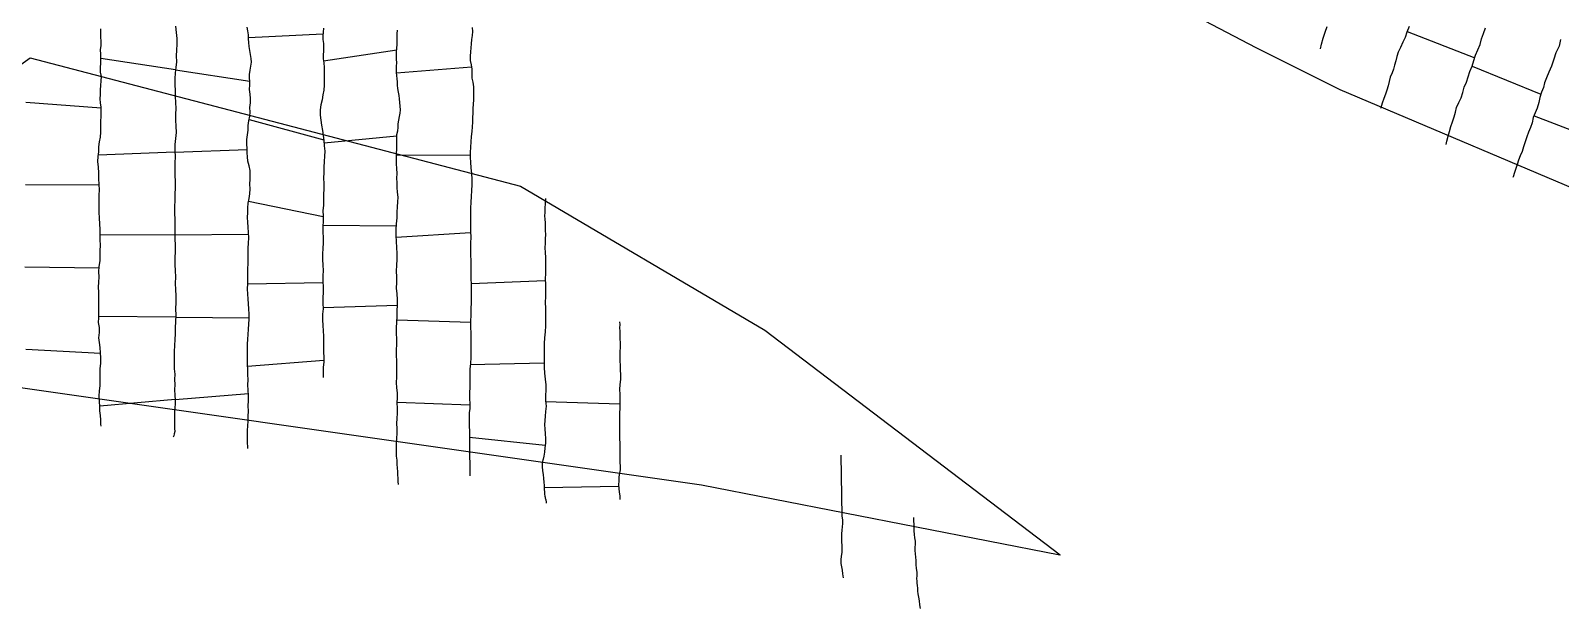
# Model space of a CAD drawing. Extents: x 703186 to 703989, y 1560402 to 1561368.
# Drawn here: x 703401 to 703493.7, y 1560449.7 to 1560484.7 of the extents above; entities that cross this region are included whole.
import ezdxf

# ---------------------------------------------------------------- set-up
doc = ezdxf.new("R2010")
doc.units = 0
for name, color, linetype in [('10124_2002_REAL', 30, 'Continuous'), ('AGROCAD PLL', 7, 'Continuous'), ('PANTE_2002', 7, 'Continuous')]:
    doc.layers.add(name, color=color, linetype=linetype)

msp = doc.modelspace()

# ---------------------------------------------------------------- linework, layer by layer
at = {"layer": '10124_2002_REAL'}
for points in [[(703405.2512, 1560460.7783), (703405.2375, 1560460.8991), (703405.2252, 1560461.1602), (703405.2048, 1560461.4256), (703405.1626, 1560461.7001), (703405.1629, 1560461.9732), (703405.1554, 1560462.2762), (703405.134, 1560462.5975), (703405.1585, 1560462.9119), (703405.1809, 1560463.2294), (703405.1903, 1560463.579), (703405.1836, 1560463.9249), (703405.1865, 1560464.2578), (703405.2218, 1560464.5949), (703405.2255, 1560464.9127), (703405.2074, 1560465.2254), (703405.1933, 1560465.5356), (703405.1463, 1560465.8383), (703405.1121, 1560466.1355), (703405.145, 1560466.4457), (703405.1397, 1560466.7548), (703405.0937, 1560467.0528), (703405.1086, 1560467.3479), (703405.1117, 1560467.6574), (703405.1001, 1560467.9512), (703405.1067, 1560468.2573), (703405.117, 1560468.5738), (703405.1179, 1560468.8931), (703405.0948, 1560469.1958), (703405.1022, 1560469.5045), (703405.1212, 1560469.8236), (703405.1168, 1560470.1318), (703405.1336, 1560470.4573), (703405.1822, 1560470.7861), (703405.1824, 1560471.0944), (703405.1984, 1560471.4026), (703405.2119, 1560471.7353), (703405.1982, 1560472.0578), (703405.1932, 1560472.3784), (703405.1822, 1560472.693), (703405.1678, 1560473.0309), (703405.154, 1560473.3799), (703405.1369, 1560473.7342), (703405.1312, 1560474.0816), (703405.1282, 1560474.4272), (703405.1311, 1560474.7623), (703405.1487, 1560475.0909), (703405.1312, 1560475.419), (703405.1061, 1560475.7753), (703405.1049, 1560476.1209), (703405.0888, 1560476.4602), (703405.0484, 1560476.8058), (703405.0677, 1560477.1156), (703405.1016, 1560477.3989), (703405.1093, 1560477.7003), (703405.1498, 1560477.9947), (703405.2031, 1560478.2817), (703405.2259, 1560478.586), (703405.2283, 1560478.9133), (703405.2272, 1560479.2385), (703405.2413, 1560479.5556), (703405.2461, 1560479.8501), (703405.2403, 1560480.1116), (703405.2111, 1560480.3628), (703405.1953, 1560480.6153), (703405.1993, 1560480.8797), (703405.209, 1560481.1431), (703405.2201, 1560481.4101), (703405.2499, 1560481.6905), (703405.2606, 1560481.9576), (703405.219, 1560482.2262), (703405.2116, 1560482.5059), (703405.2297, 1560482.7673), (703405.2342, 1560483.0352), (703405.2239, 1560483.3122), (703405.218, 1560483.5736), (703405.2445, 1560483.8332), (703405.2593, 1560484.0943), (703405.226, 1560484.3528), (703405.2298, 1560484.6016), (703405.2388, 1560484.8515)], [(703409.749, 1560485.0085), (703409.8042, 1560484.6244), (703409.8356, 1560484.2716), (703409.8328, 1560483.912), (703409.8063, 1560483.5573), (703409.8049, 1560483.21), (703409.8106, 1560482.8581), (703409.7798, 1560482.5125), (703409.7289, 1560482.1819), (703409.7051, 1560481.8286), (703409.7195, 1560481.4656), (703409.7309, 1560481.1049), (703409.7268, 1560480.7448), (703409.7512, 1560480.3911), (703409.7768, 1560480.0304), (703409.7529, 1560479.6724), (703409.7623, 1560479.3202), (703409.7743, 1560478.9484), (703409.7854, 1560478.5755), (703409.758, 1560478.2106), (703409.7194, 1560477.8376), (703409.72, 1560477.4727), (703409.7344, 1560477.1034), (703409.7204, 1560476.7259), (703409.7153, 1560476.3515), (703409.7194, 1560475.9789), (703409.7333, 1560475.604), (703409.7316, 1560475.2262), (703409.7163, 1560474.8388), (703409.7091, 1560474.457), (703409.6983, 1560474.0782), (703409.6902, 1560473.6838), (703409.7071, 1560473.2953), (703409.7113, 1560472.9101), (703409.7078, 1560472.5099), (703409.7101, 1560472.1206), (703409.7301, 1560471.741), (703409.7315, 1560471.3585), (703409.7058, 1560470.9671), (703409.708, 1560470.5763), (703409.7436, 1560470.1981), (703409.7452, 1560469.8184), (703409.7396, 1560469.4223), (703409.7585, 1560469.0481), (703409.7707, 1560468.6642), (703409.766, 1560468.2626), (703409.7609, 1560467.8794), (703409.7665, 1560467.4938), (703409.7634, 1560467.1108), (703409.7419, 1560466.7366), (703409.7293, 1560466.3691), (703409.7191, 1560466.0254), (703409.6936, 1560465.672), (703409.6645, 1560465.3084), (703409.6676, 1560464.9497), (703409.6815, 1560464.5883), (703409.6833, 1560464.2447), (703409.7059, 1560463.9302), (703409.6996, 1560463.6157), (703409.7081, 1560463.2945), (703409.7013, 1560462.9714), (703409.7079, 1560462.6524), (703409.7333, 1560462.3545), (703409.7404, 1560462.1156), (703409.7207, 1560461.9071), (703409.6895, 1560461.6755), (703409.689, 1560461.3946), (703409.6841, 1560461.1166), (703409.7032, 1560460.8677), (703409.6983, 1560460.6361), (703409.709, 1560460.4488), (703409.6723, 1560460.3161), (703409.6488, 1560460.1984), (703409.6214, 1560460.1117)], [(703414.136, 1560459.423), (703414.1369, 1560459.5286), (703414.1167, 1560459.7627), (703414.117, 1560460.0129), (703414.1263, 1560460.2625), (703414.1172, 1560460.5196), (703414.139, 1560460.7894), (703414.162, 1560461.0743), (703414.1679, 1560461.3817), (703414.1695, 1560461.6969), (703414.1662, 1560462.0037), (703414.1703, 1560462.3211), (703414.1791, 1560462.6414), (703414.1588, 1560462.9657), (703414.1398, 1560463.2799), (703414.1521, 1560463.5842), (703414.148, 1560463.8994), (703414.1378, 1560464.2075), (703414.1144, 1560464.511), (703414.1224, 1560464.8263), (703414.1251, 1560465.1252), (703414.118, 1560465.4329), (703414.1254, 1560465.7437), (703414.1448, 1560466.0443), (703414.1551, 1560466.3379), (703414.1828, 1560466.6468), (703414.2081, 1560466.9554), (703414.2202, 1560467.2621), (703414.2224, 1560467.5723), (703414.2026, 1560467.883), (703414.1798, 1560468.1931), (703414.1659, 1560468.4851), (703414.1471, 1560468.7796), (703414.1243, 1560469.0889), (703414.1423, 1560469.4019), (703414.1376, 1560469.7223), (703414.1295, 1560470.0201), (703414.1316, 1560470.3106), (703414.1556, 1560470.6229), (703414.1647, 1560470.9383), (703414.1547, 1560471.2497), (703414.1581, 1560471.5654), (703414.1782, 1560471.8679), (703414.1909, 1560472.1799), (703414.1788, 1560472.5046), (703414.1684, 1560472.8316), (703414.1351, 1560473.1401), (703414.1219, 1560473.4283), (703414.1304, 1560473.724), (703414.1404, 1560474.0141), (703414.1561, 1560474.2858), (703414.2134, 1560474.5686), (703414.2566, 1560474.8626), (703414.2739, 1560475.1458), (703414.2666, 1560475.4366), (703414.2831, 1560475.7331), (703414.2884, 1560476.0094), (703414.2807, 1560476.2737), (703414.2235, 1560476.5467), (703414.1284, 1560476.8226), (703414.1094, 1560477.0854), (703414.1028, 1560477.3405), (703414.0956, 1560477.6033), (703414.0729, 1560477.8704), (703414.0776, 1560478.1506), (703414.1276, 1560478.4221), (703414.1669, 1560478.7024), (703414.165, 1560478.9883), (703414.193, 1560479.2781), (703414.2668, 1560479.548), (703414.2818, 1560479.8053), (703414.2633, 1560480.0786), (703414.293, 1560480.3606), (703414.3067, 1560480.6296), (703414.2742, 1560480.8936), (703414.2463, 1560481.1701), (703414.2544, 1560481.451), (703414.2558, 1560481.6761), (703414.231, 1560481.8626), (703414.2477, 1560482.0906), (703414.2899, 1560482.3344), (703414.323, 1560482.5941), (703414.351, 1560482.8286), (703414.3316, 1560483.0585), (703414.2929, 1560483.2883), (703414.2545, 1560483.5267), (703414.2273, 1560483.7785), (703414.2041, 1560484.0271), (703414.183, 1560484.2512), (703414.1718, 1560484.4898), (703414.1402, 1560484.7254), (703414.1064, 1560484.9579)], [(703418.7336, 1560484.8838), (703418.7097, 1560484.6509), (703418.6747, 1560484.4278), (703418.6825, 1560484.1973), (703418.7206, 1560483.9618), (703418.7342, 1560483.7282), (703418.7225, 1560483.5042), (703418.7021, 1560483.2755), (703418.7017, 1560483.0377), (703418.7404, 1560482.7817), (703418.7668, 1560482.5137), (703418.7731, 1560482.2406), (703418.7592, 1560481.9784), (703418.7595, 1560481.7062), (703418.7614, 1560481.4261), (703418.7387, 1560481.1352), (703418.6758, 1560480.841), (703418.6443, 1560480.5458), (703418.5711, 1560480.2407), (703418.5256, 1560479.9356), (703418.5278, 1560479.6231), (703418.5662, 1560479.3186), (703418.607, 1560479.0069), (703418.6612, 1560478.6958), (703418.7088, 1560478.3941), (703418.743, 1560478.0825), (703418.7738, 1560477.7636), (703418.8039, 1560477.4472), (703418.7885, 1560477.1322), (703418.7639, 1560476.8068), (703418.7522, 1560476.4693), (703418.7537, 1560476.1389), (703418.732, 1560475.8076), (703418.7349, 1560475.4759), (703418.7382, 1560475.1504), (703418.7288, 1560474.8215), (703418.7297, 1560474.4971), (703418.7204, 1560474.1624), (703418.6895, 1560473.8312), (703418.6991, 1560473.5168), (703418.695, 1560473.1986), (703418.6925, 1560472.8729), (703418.6904, 1560472.5407), (703418.7092, 1560472.2069), (703418.7136, 1560471.8765), (703418.6857, 1560471.5417), (703418.6681, 1560471.2084), (703418.6724, 1560470.8766), (703418.6915, 1560470.5404), (703418.7131, 1560470.2155), (703418.6939, 1560469.8784), (703418.6889, 1560469.5399), (703418.7085, 1560469.2096), (703418.7009, 1560468.8862), (703418.6839, 1560468.5486), (703418.686, 1560468.2112), (703418.6975, 1560467.8829), (703418.6651, 1560467.5561), (703418.6731, 1560467.2195), (703418.679, 1560466.8845), (703418.7073, 1560466.5533), (703418.725, 1560466.2273), (703418.7188, 1560465.9075), (703418.7219, 1560465.5832), (703418.7219, 1560465.2641), (703418.7408, 1560464.9638), (703418.7457, 1560464.6626), (703418.7119, 1560464.348), (703418.7012, 1560464.0339), (703418.708, 1560463.7293)], [(703423.2743, 1560457.2399), (703423.2584, 1560457.4215), (703423.2399, 1560457.6227), (703423.2302, 1560457.8221), (703423.2229, 1560458.0266), (703423.204, 1560458.2428), (703423.1987, 1560458.4752), (703423.1851, 1560458.72), (703423.1527, 1560458.965), (703423.1471, 1560459.2139), (703423.1469, 1560459.4726), (703423.1524, 1560459.7462), (703423.1604, 1560460.0452), (703423.1944, 1560460.3426), (703423.1968, 1560460.647), (703423.1651, 1560460.939), (703423.1858, 1560461.2415), (703423.2032, 1560461.5645), (703423.2069, 1560461.8784), (703423.1972, 1560462.1824), (703423.2087, 1560462.4955), (703423.1996, 1560462.8066), (703423.1653, 1560463.1048), (703423.1567, 1560463.4173), (703423.1627, 1560463.742), (703423.1685, 1560464.0717), (703423.1771, 1560464.4087), (703423.1698, 1560464.7399), (703423.1562, 1560465.0608), (703423.1524, 1560465.3988), (703423.1638, 1560465.7284), (703423.1608, 1560466.0593), (703423.1548, 1560466.397), (703423.1545, 1560466.7399), (703423.1773, 1560467.085), (703423.1884, 1560467.4291), (703423.1912, 1560467.7739), (703423.2154, 1560468.1169), (703423.2162, 1560468.4596), (703423.1853, 1560468.7871), (703423.1485, 1560469.1425), (703423.1618, 1560469.4835), (703423.1715, 1560469.8156), (703423.1571, 1560470.1702), (703423.1668, 1560470.5268), (703423.1818, 1560470.8707), (703423.1812, 1560471.2409), (703423.1605, 1560471.5991), (703423.1518, 1560471.9631), (703423.1286, 1560472.3291), (703423.1205, 1560472.6862), (703423.1491, 1560473.0411), (703423.1812, 1560473.3975), (703423.198, 1560473.7498), (703423.2141, 1560474.0653), (703423.2223, 1560474.3655), (703423.2396, 1560474.6525), (703423.2102, 1560474.9482), (703423.1848, 1560475.2342), (703423.1826, 1560475.5157), (703423.1754, 1560475.7972), (703423.1799, 1560476.0858), (703423.1729, 1560476.3831), (703423.1581, 1560476.6779), (703423.1545, 1560476.9822), (703423.1557, 1560477.2736), (703423.1786, 1560477.5841), (703423.168, 1560477.8948), (703423.1733, 1560478.1939), (703423.1746, 1560478.4436), (703423.2245, 1560478.6655), (703423.2532, 1560478.8794), (703423.2417, 1560479.0924), (703423.2808, 1560479.3078), (703423.3271, 1560479.5276), (703423.3636, 1560479.745), (703423.3831, 1560479.9468), (703423.3671, 1560480.1629), (703423.3456, 1560480.3869), (703423.3243, 1560480.6033), (703423.3017, 1560480.8101), (703423.2662, 1560481.0127), (703423.2205, 1560481.2285), (703423.2119, 1560481.4353), (703423.2061, 1560481.6301), (703423.1846, 1560481.8285), (703423.1693, 1560482.0185), (703423.1539, 1560482.2032), (703423.1422, 1560482.3814), (703423.1445, 1560482.5848), (703423.1589, 1560482.7964), (703423.151, 1560483.0176), (703423.1456, 1560483.2443), (703423.1508, 1560483.4568), (703423.1709, 1560483.6786), (703423.1791, 1560483.8912), (703423.1886, 1560484.101), (703423.1977, 1560484.3209), (703423.1984, 1560484.5432), (703423.2179, 1560484.7598)], [(703427.7406, 1560484.938), (703427.7449, 1560484.6893), (703427.7375, 1560484.445), (703427.7, 1560484.1924), (703427.6717, 1560483.9433), (703427.6458, 1560483.6919), (703427.6279, 1560483.4471), (703427.6082, 1560483.1895), (703427.6167, 1560482.9301), (703427.6712, 1560482.6665), (703427.7121, 1560482.403), (703427.707, 1560482.1374), (703427.7125, 1560481.8695), (703427.7688, 1560481.608), (703427.8118, 1560481.3418), (703427.8194, 1560481.0729), (703427.8222, 1560480.8095), (703427.8185, 1560480.5428), (703427.8025, 1560480.2769), (703427.7785, 1560480.0125), (703427.766, 1560479.7482), (703427.7615, 1560479.4815), (703427.7472, 1560479.2036), (703427.728, 1560478.9207), (703427.7151, 1560478.6325), (703427.6827, 1560478.3276), (703427.6441, 1560478.0029), (703427.6264, 1560477.6777), (703427.6105, 1560477.3554), (703427.6184, 1560477.0593), (703427.6329, 1560476.762), (703427.6561, 1560476.4347), (703427.6867, 1560476.0912), (703427.7169, 1560475.7466), (703427.7218, 1560475.397), (703427.6934, 1560475.0499), (703427.6706, 1560474.6972), (703427.6468, 1560474.3407), (703427.6347, 1560473.9838), (703427.6309, 1560473.6291), (703427.6274, 1560473.2718), (703427.6235, 1560472.9239), (703427.6372, 1560472.5687), (703427.6466, 1560472.2215), (703427.6302, 1560471.8737), (703427.6417, 1560471.5063), (703427.6428, 1560471.1548), (703427.6545, 1560470.7972), (703427.6627, 1560470.4348), (703427.6556, 1560470.0769), (703427.658, 1560469.717), (703427.6763, 1560469.363), (703427.6753, 1560468.9998), (703427.6676, 1560468.6271), (703427.667, 1560468.2601), (703427.6538, 1560467.8805), (703427.6479, 1560467.5084), (703427.6401, 1560467.1442), (703427.6377, 1560466.7726), (703427.6485, 1560466.4027), (703427.6632, 1560466.0328), (703427.6606, 1560465.6652), (703427.6555, 1560465.3066), (703427.6459, 1560464.941), (703427.6297, 1560464.582), (703427.6005, 1560464.2222), (703427.5907, 1560463.8637), (703427.598, 1560463.5095), (703427.5909, 1560463.1564), (703427.5692, 1560462.7811), (703427.5704, 1560462.4554), (703427.5964, 1560462.1352), (703427.5923, 1560461.8463), (703427.5605, 1560461.5858), (703427.6018, 1560457.761)], [(703479.1532, 1560483.6425), (703479.2106, 1560483.9115), (703479.3114, 1560484.2794), (703479.4233, 1560484.6475), (703479.552, 1560484.9853)], [(703484.5142, 1560484.9803), (703484.3826, 1560484.6439), (703484.2762, 1560484.333), (703484.1356, 1560484.0413), (703483.9955, 1560483.7251), (703483.8646, 1560483.4444), (703483.7702, 1560483.1771), (703483.7169, 1560482.9084), (703483.6358, 1560482.6497), (703483.5686, 1560482.4097), (703483.4833, 1560482.1733), (703483.3795, 1560481.9295), (703483.3067, 1560481.6646), (703483.2403, 1560481.3924), (703483.1722, 1560481.131), (703483.0832, 1560480.881), (703482.9937, 1560480.6249), (703482.891, 1560480.3426), (703482.8009, 1560480.0588), (703482.7835, 1560480.0121)], [(703486.7616, 1560477.8457), (703486.811, 1560478.0446), (703486.8793, 1560478.3456), (703486.9721, 1560478.634), (703487.0515, 1560478.9221), (703487.1413, 1560479.2203), (703487.2501, 1560479.5258), (703487.3239, 1560479.8007), (703487.386, 1560480.0864), (703487.5307, 1560480.376), (703487.6738, 1560480.6701), (703487.78, 1560480.9887), (703487.8662, 1560481.3047), (703488.0001, 1560481.6219), (703488.098, 1560481.9447), (703488.209, 1560482.2693), (703488.3398, 1560482.5944), (703488.4442, 1560482.9246), (703488.5463, 1560483.2613), (703488.681, 1560483.5851), (703488.8179, 1560483.9064), (703488.913, 1560484.2406), (703489.0241, 1560484.5735), (703489.1497, 1560484.9064)], [(703493.6986, 1560484.1936), (703493.6107, 1560483.792), (703493.4072, 1560483.3851), (703493.2964, 1560483.0036), (703493.1465, 1560482.5938), (703492.9976, 1560482.2304), (703492.8438, 1560481.8843), (703492.7262, 1560481.5777), (703492.6581, 1560481.2962), (703492.5396, 1560481.0077), (703492.4355, 1560480.6935), (703492.3796, 1560480.3756), (703492.2808, 1560480.0505), (703492.1537, 1560479.75), (703492.0453, 1560479.4695), (703491.9785, 1560479.1533), (703491.8718, 1560478.8635), (703491.7483, 1560478.5972), (703491.6469, 1560478.3058), (703491.5524, 1560478.0075), (703491.4443, 1560477.7098), (703491.3667, 1560477.4091), (703491.2456, 1560477.1501), (703491.1484, 1560476.8849), (703491.0767, 1560476.6355), (703490.9783, 1560476.3847), (703490.9049, 1560476.1373), (703490.8235, 1560475.8842), (703490.8091, 1560475.8513)], [(703432.1772, 1560474.5764), (703432.1703, 1560474.4682), (703432.1636, 1560474.3503), (703432.1547, 1560474.214), (703432.1473, 1560474.0545), (703432.1361, 1560473.8858), (703432.1293, 1560473.7128), (703432.1283, 1560473.5251), (703432.1376, 1560473.3123), (703432.1491, 1560473.0863), (703432.1586, 1560472.8603), (703432.1678, 1560472.6351), (703432.1693, 1560472.3896), (703432.1672, 1560472.1338), (703432.1628, 1560471.8719), (703432.148, 1560471.5917), (703432.1562, 1560471.2998), (703432.1729, 1560470.9993), (703432.1781, 1560470.6895), (703432.1868, 1560470.3631), (703432.179, 1560470.0343), (703432.1634, 1560469.7004), (703432.1765, 1560469.3541), (703432.1849, 1560469.0032), (703432.1731, 1560468.6375), (703432.1661, 1560468.2743), (703432.175, 1560467.9174), (703432.1768, 1560467.5622), (703432.1729, 1560467.2021), (703432.1818, 1560466.8474), (703432.1625, 1560466.4934), (703432.1156, 1560466.1276), (703432.0887, 1560465.7804), (703432.1078, 1560465.4246), (703432.1022, 1560465.0588), (703432.0907, 1560464.7021), (703432.098, 1560464.3421), (703432.1148, 1560463.9849), (703432.1489, 1560463.6352), (703432.2012, 1560463.2799), (703432.1936, 1560462.953), (703432.1752, 1560462.6382), (703432.1799, 1560462.3172), (703432.2113, 1560461.9995), (703432.1801, 1560461.6764), (703432.1543, 1560461.385), (703432.1302, 1560461.1166), (703432.1229, 1560460.8635), (703432.1335, 1560460.6083), (703432.158, 1560460.3229), (703432.1723, 1560460.0352), (703432.177, 1560459.75), (703432.1459, 1560459.4613), (703432.1105, 1560459.1954), (703432.0801, 1560458.9611), (703432.0279, 1560458.7748), (703431.9813, 1560458.5734), (703431.9804, 1560458.3268), (703431.9999, 1560458.0773), (703432.0399, 1560457.8471), (703432.0488, 1560457.6184), (703432.0698, 1560457.3907), (703432.0963, 1560457.1746), (703432.105, 1560456.9558), (703432.1136, 1560456.7856), (703432.1269, 1560456.651), (703432.1462, 1560456.5381), (703432.1532, 1560456.4714), (703432.1669, 1560456.4191), (703432.1799, 1560456.3756), (703432.1941, 1560456.325), (703432.2031, 1560456.2762), (703432.2132, 1560456.2346), (703432.2198, 1560456.1868), (703432.2259, 1560456.1232)], [(703436.6676, 1560467.1061), (703436.6745, 1560466.9347), (703436.6693, 1560466.7448), (703436.677, 1560466.5408), (703436.6846, 1560466.3106), (703436.6775, 1560466.069), (703436.6997, 1560465.8184), (703436.7019, 1560465.5579), (703436.69, 1560465.2914), (703436.6893, 1560465.0245), (703436.6908, 1560464.7404), (703436.6957, 1560464.4604), (703436.7051, 1560464.1796), (703436.7194, 1560463.9019), (703436.7148, 1560463.6077), (703436.6819, 1560463.3033), (703436.6714, 1560463.001), (703436.68, 1560462.7079), (703436.6876, 1560462.424), (703436.6903, 1560462.1462), (703436.6812, 1560461.8607), (703436.6694, 1560461.5641), (703436.6655, 1560461.2663), (703436.6718, 1560460.9658), (703436.6666, 1560460.6605), (703436.6576, 1560460.3495), (703436.6641, 1560460.0397), (703436.678, 1560459.7367), (703436.6822, 1560459.4566), (703436.683, 1560459.1673), (703436.6756, 1560458.8749), (703436.6883, 1560458.595), (703436.7013, 1560458.3347), (703436.6987, 1560458.1245), (703436.6688, 1560457.9346), (703436.6295, 1560457.7098), (703436.6174, 1560457.4584), (703436.6119, 1560457.227), (703436.6153, 1560456.9973), (703436.6395, 1560456.7729), (703436.6743, 1560456.5609), (703436.6748, 1560456.334)], [(703450.0759, 1560459.0268), (703450.1445, 1560455.3323), (703450.1832, 1560455.1038), (703450.1881, 1560454.8916), (703450.1652, 1560454.6822), (703450.1343, 1560454.4768), (703450.1144, 1560454.2563), (703450.1185, 1560454.0181), (703450.1153, 1560453.782), (703450.1325, 1560453.5593), (703450.1449, 1560453.3408), (703450.1326, 1560453.1196), (703450.096, 1560452.9046), (703450.0728, 1560452.6908), (703450.0822, 1560452.4654), (703450.1251, 1560452.2561), (703450.1667, 1560452.0521), (703450.1857, 1560451.8392), (703450.2098, 1560451.6001)], [(703454.4804, 1560455.2484), (703454.4874, 1560455.0398), (703454.493, 1560454.8287), (703454.4951, 1560454.6327), (703454.5091, 1560454.4364), (703454.5328, 1560454.221), (703454.5487, 1560454.0116), (703454.575, 1560453.8134), (703454.5831, 1560453.6222), (703454.5699, 1560453.4358), (703454.5589, 1560453.2413), (703454.5782, 1560453.0444), (703454.6071, 1560452.8473), (703454.626, 1560452.6324), (703454.6273, 1560452.4022), (703454.6398, 1560452.1666), (703454.6784, 1560451.9348), (703454.6873, 1560451.7174), (703454.671, 1560451.5411), (703454.6773, 1560451.3993), (703454.688, 1560451.268), (703454.6975, 1560451.1257), (703454.7151, 1560450.9625), (703454.7242, 1560450.7929), (703454.7514, 1560450.6166), (703454.788, 1560450.4195), (703454.8219, 1560450.1915), (703454.8477, 1560449.9575), (703454.8962, 1560449.7405)]]:
    msp.add_lwpolyline(points, dxfattribs=at)
at = {"layer": 'AGROCAD PLL', "color": 5, "true_color": 0x0000ff}
for points in [[(703484.4014, 1560484.6919), (703488.4945, 1560483.0906)], [(703418.7561, 1560477.9466), (703423.1742, 1560478.3733)], [(703409.7239, 1560477.3731), (703414.0972, 1560477.5437)], [(703418.6931, 1560472.9531), (703423.1393, 1560472.9189)], [(703423.1989, 1560462.2293), (703427.5954, 1560462.0678)]]:
    msp.add_lwpolyline(points, dxfattribs=at)
at = {"layer": 'AGROCAD PLL', "color": 3, "true_color": 0x00ff00}
for points in [[(703414.1795, 1560484.325), (703418.6918, 1560484.5368)], [(703418.7216, 1560482.9062), (703423.1617, 1560483.5775)], [(703423.1562, 1560482.1755), (703427.6888, 1560482.5534)], [(703488.3333, 1560482.5782), (703492.504, 1560480.9002)], [(703492.0895, 1560479.5839), (703496.2527, 1560477.975)], [(703423.1554, 1560477.211), (703427.6148, 1560477.1926)], [(703400.6672, 1560475.4181), (703405.1324, 1560475.3968)], [(703409.7086, 1560472.3749), (703405.1937, 1560472.3483)], [(703409.7086, 1560472.3749), (703405.1937, 1560472.3483)], [(703409.7086, 1560472.3749), (703414.1826, 1560472.4014)], [(703423.1356, 1560472.2185), (703427.639, 1560472.504)], [(703400.6222, 1560470.4276), (703405.1294, 1560470.3751)], [(703432.1679, 1560469.5804), (703427.6739, 1560469.4104)], [(703418.6949, 1560467.9584), (703423.2154, 1560468.1167)], [(703418.6949, 1560467.9584), (703423.2154, 1560468.1167)], [(703409.7656, 1560467.3788), (703414.2208, 1560467.3428)], [(703423.1818, 1560467.2252), (703427.6397, 1560467.0814)], [(703400.6791, 1560465.4334), (703405.209, 1560465.1976)], [(703432.093, 1560464.5865), (703427.6227, 1560464.4958)], [(703409.7308, 1560462.3843), (703414.1715, 1560462.7629)], [(703436.6892, 1560462.1108), (703432.1861, 1560462.2543)], [(703436.6135, 1560457.1187), (703432.1012, 1560457.0519)]]:
    msp.add_lwpolyline(points, dxfattribs=at)
at = {"layer": 'AGROCAD PLL', "color": 1, "true_color": 0xff0000}
for points in [[(703409.7569, 1560482.3636), (703405.2333, 1560483.0601)], [(703409.7569, 1560482.3636), (703405.2333, 1560483.0601)], [(703409.7569, 1560482.3636), (703414.2558, 1560481.6709)], [(703409.7569, 1560482.3636), (703414.2565, 1560481.6708)], [(703400.6792, 1560480.4122), (703405.2413, 1560480.0643)], [(703414.2151, 1560479.3588), (703418.7387, 1560478.1219)], [(703409.7239, 1560477.3731), (703405.0768, 1560477.1919)], [(703409.7239, 1560477.3731), (703405.0768, 1560477.1919)], [(703414.1796, 1560474.4019), (703418.6987, 1560473.4863)], [(703414.1422, 1560469.4098), (703418.6927, 1560469.4766)], [(703409.7656, 1560467.3788), (703405.1093, 1560467.4165)], [(703409.7656, 1560467.3788), (703405.1093, 1560467.4165)], [(703414.1216, 1560464.4175), (703418.7439, 1560464.7739)], [(703409.7308, 1560462.3843), (703405.1624, 1560461.9948)], [(703409.7308, 1560462.3843), (703405.1624, 1560461.9948)], [(703432.1609, 1560459.601), (703427.5766, 1560460.0948)]]:
    msp.add_lwpolyline(points, dxfattribs=at)
at = {"layer": 'PANTE_2002'}
msp.add_lwpolyline([(703496.8475, 1560474.1652), (703480.3375, 1560481.1502), (703475.2575, 1560483.6902), (703470.8125, 1560486.0186), (703466.6517, 1560491.3656), (703466.1379, 1560492.0259), (703464.8679, 1560496.2592), (703464.6562, 1560502.6093), (703466.9845, 1560512.1343), (703469.1341, 1560518.4132), (703474.3929, 1560528.6443), (703476.5096, 1560537.111), (703476.2979, 1560543.8843), (703477.0716, 1560550.2956), (703478.3946, 1560553.2722), (703491.3475, 1560584.8749), (703491.3475, 1560584.8749), (703499.8258, 1560612.4728)], dxfattribs=at)
msp.add_lwpolyline([(703397.3464, 1560480.5416), (703400.9448, 1560483.0816), (703430.6653, 1560475.3198), (703445.482, 1560466.5886), (703463.3642, 1560452.988), (703463.3434, 1560452.9709), (703441.6376, 1560457.2128), (703388.0433, 1560464.8638), (703391.6314, 1560470.5932), (703397.3464, 1560480.5416)], close=True, dxfattribs=at)

doc.saveas('drawing.dxf')
